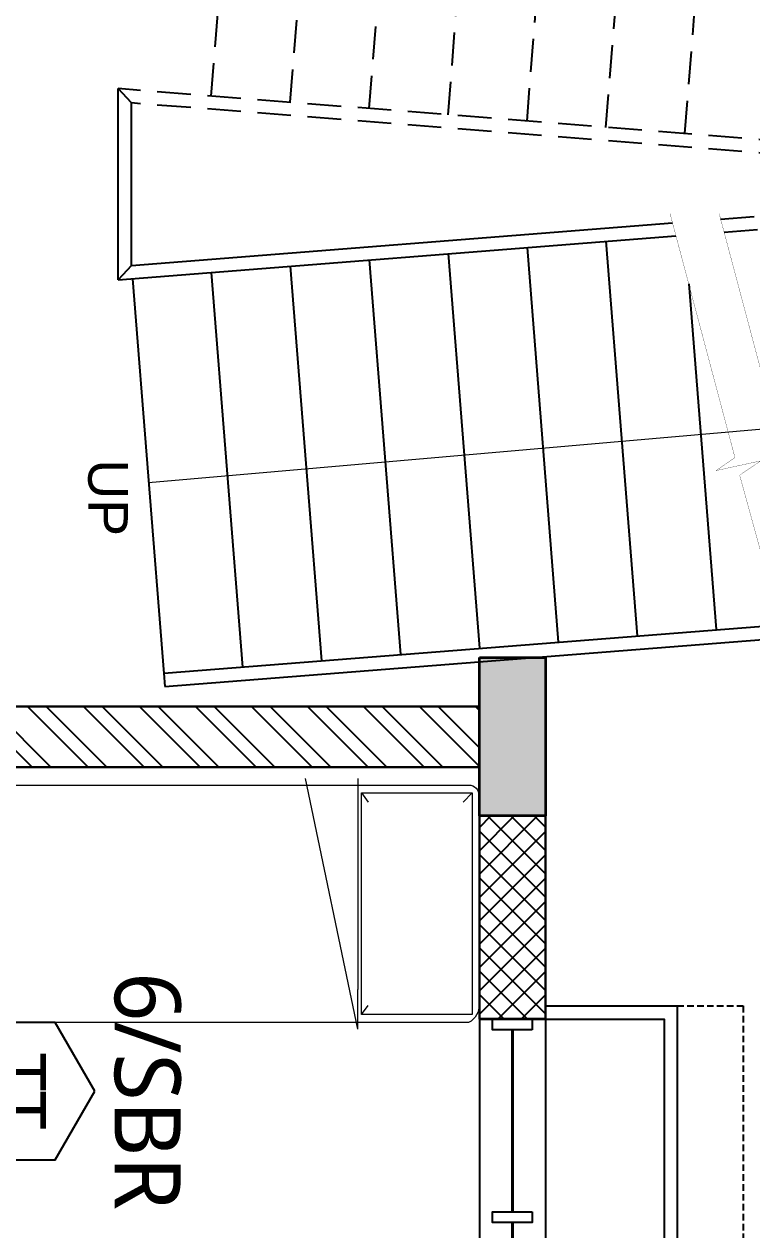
# Model space of a CAD drawing. Header units: millimetres. Extents: x -1127141 to 1597693, y -1835560 to -399335.
# Drawn here: x 1071240 to 1073998, y -520187 to -515619 of the extents above; entities that cross this region are included whole.
import ezdxf
from ezdxf.enums import TextEntityAlignment as Align

# ---------------------------------------------------------------- set-up
doc = ezdxf.new("R2010")
doc.units = ezdxf.units.MM
doc.header["$MEASUREMENT"] = 0
for name, pattern in [('DASHED2', [0.375, 0.25, -0.125]), ('HIDDEN', [0.375, 0.25, -0.125]), ('HIDDEN2', [4.7624999999999975, 3.174999999999999, -1.587499999999999])]:
    doc.linetypes.add(name, pattern=pattern)
for name, color, linetype in [('A-Anno Tags', 6, 'Continuous'), ('A-Elevation', 4, 'Continuous'), ('A-Steps', 3, 'Continuous'), ('A-Wall Patt', 8, 'Continuous'), ('A-Window', 4, 'Continuous'), ('Anno_Frames', 7, 'Continuous'), ('COLUMN', 5, 'Continuous'), ('S-Conc Patt', 9, 'Continuous')]:
    doc.layers.add(name, color=color, linetype=linetype)
for name, color, linetype, lineweight in [('A-Wall Sec', 1, 'Continuous', 30), ('column hatch', 12, 'Continuous', 5), ('E-CABLE TRAY', 32, 'Continuous', 18), ('frntr', 32, 'Continuous', 9), ('S-Concrete', 40, 'Continuous', 30), ('STAIR', 3, 'Continuous', 9), ('text', 7, 'Continuous', 9)]:
    doc.layers.add(name, color=color, linetype=linetype, lineweight=lineweight)
doc.styles.get("Standard").update_dxf_attribs({"font": 'trebuc.ttf'})

# ---------------------------------------------------------------- blocks, each defined once
blk = doc.blocks.new('Room Tag with Finish')
blk.add_lwpolyline([(0, 0), (-2.598076211353316, -1.5), (-2.598076211353316, -4.5), (0, -6), (2.598076211353316, -4.500000000000006), (2.598076211353316, -1.500000000000007)], close=True)
at = {"layer": 'Anno_Frames'}
blk.add_attdef('ROOM_NAME', text='', height=2.5, dxfattribs=at).set_placement((0, 0), align=Align.BOTTOM_CENTER)
blk.add_attdef('FF', text='', height=2, dxfattribs=at).set_placement((0, -1.848463782466296), align=Align.TOP_CENTER)
blk = doc.blocks.new('Starting Stair HOSTEL out')
at = {"layer": 'S-Conc Patt', "linetype": 'Continuous'}
blk.add_hatch(color=256, dxfattribs=at).paths.add_polyline_path([(926418.913222846, 139402.886228664), (926223.2859423923, 139402.886228664), (926175.7196373808, 138802.8862286642), (926466.1241164376, 138802.886228664)])
at = {"layer": 'A-Elevation', "linetype": 'HIDDEN2', "ltscale": 40}
for p, q in [((924800.3283052415, 141066.7385082908), (924433.1432960945, 136435.0773894856)), ((924800.3283052415, 141066.7385082908), (927842.7841558631, 141066.738508291)), ((924846.5213221529, 141016.7385082907), (924800.3283052415, 141066.7385082908)), ((927796.5638533008, 141016.738508291), (927841.5067490852, 141066.6379957652)), ((928023.8127562328, 138766.0584753378), (927842.7841558631, 141066.738508291)), ((924846.5213221523, 141016.7385082907), (924482.9869110923, 136431.1259284959)), ((924846.5213221523, 141016.7385082907), (927796.5638533008, 141016.738508291)), ((927974.7220675552, 138752.538015077), (927796.5638533008, 141016.738508291)), ((926175.7196373808, 138802.886228664), (925958.2105347806, 136059.2326796254)), ((926225.8765130428, 138802.886228664), (926012.3312691936, 136109.2326796256)), ((926452.2232247755, 138342.1410581042), (926415.9695727424, 138802.8862286647)), ((926501.3489717965, 138355.2159642867), (926466.1241164376, 138802.886228664)), ((924482.9869110923, 136431.1259284959), (924433.1432960945, 136435.0773894856))]:
    blk.add_line(p, q, dxfattribs=at)
at = {"layer": 'A-Elevation'}
for p, q in [((928173.0715571964, 136231.7279915341), (927989.0612661563, 138570.3021261519)), ((928222.9174897041, 136235.6501098938), (928038.1519548337, 138583.8225864129)), ((926627.9192245331, 136109.2326796254), (926466.5726637816, 138159.7750245713)), ((926682.0080093615, 136059.2326796254), (926515.6984108029, 138172.8499307536)), ((928173.0715571964, 136231.7279915341), (928222.9174897041, 136235.6501098936)), ((926012.3312691936, 136109.2326796256), (925958.2105347806, 136059.2326796254)), ((926627.9192245331, 136109.2326796254), (926012.3312691936, 136109.2326796256)), ((926627.9192245336, 136109.2326796254), (926682.0080093615, 136059.2326796254)), ((926682.0080093615, 136059.2326796254), (925958.2105347806, 136059.2326796254))]:
    blk.add_line(p, q, dxfattribs=at)
at = {"layer": 'A-Steps', "linetype": 'DASHED2', "ltscale": 500}
for p, q in [((926223.2859423923, 139402.886228664), (924727.9774924594, 139521.4300583574)), ((926199.5771764535, 139103.8245386774), (924704.2687265206, 139222.3683683711)), ((926440.9715857076, 139103.8245386774), (927936.2800356405, 139222.3683683711)), ((926175.8684105149, 138804.7628486908), (924680.5599605821, 138923.3066783845)), ((926464.6803516464, 138804.7628486908), (927959.9888015792, 138923.3066783845)), ((926152.1596445764, 138505.7011587044), (924656.8511946432, 138624.2449883978)), ((926488.389117585, 138505.7011587044), (927312.1204287802, 138571.0042500309)), ((926128.4508786374, 138206.6394687175), (924633.1424287045, 138325.183298411)), ((926104.7421126987, 137907.5777787309), (924609.4336627657, 138026.1216084246)), ((926081.03334676, 137608.5160887441), (924585.724896827, 137727.059918438)), ((926057.3245808212, 137309.4543987575), (924562.0161308885, 137427.9982284511)), ((926033.6158148823, 137010.3927087711), (924538.3073649495, 137128.9365384643)), ((926009.907048944, 136711.3310187844), (924514.5985990112, 136829.8748484779)), ((925986.1982830052, 136412.2693287978), (924490.8898330722, 136530.8131584913))]:
    blk.add_line(p, q, dxfattribs=at)
at = {"layer": 'A-Steps'}
for p, q in [((926698.0397902499, 138221.3804178006), (928007.4063334564, 138325.183298411)), ((926535.8066494623, 137907.5777787307), (928031.1150993952, 138026.1216084246)), ((926559.5154154012, 137608.5160887443), (928054.8238653338, 137727.0599184378)), ((926583.22418134, 137309.4543987577), (928078.5326312728, 137427.9982284511)), ((926606.9329472787, 137010.3927087708), (928102.2413972116, 137128.9365384645)), ((926630.6417132174, 136711.3310187842), (928125.9501631502, 136829.8748484779)), ((926654.3504791558, 136412.2693287978), (928149.6589290886, 136530.813158491)), ((926678.0592450949, 136113.207638811), (928173.3676950276, 136231.7514685047))]:
    blk.add_line(p, q, dxfattribs=at)
at = {"layer": 'S-Concrete', "linetype": 'Continuous'}
for p, q in [((926175.7196373808, 138802.886228664), (926223.2859423923, 139402.886228664)), ((926223.2859423923, 139402.886228664), (926418.913222846, 139402.886228664)), ((926466.1241164376, 138802.886228664), (926418.913222846, 139402.886228664)), ((926175.7196373804, 138802.8862286642), (926466.1241164376, 138802.886228664))]:
    blk.add_line(p, q, dxfattribs=at)
at = {"layer": 'STAIR', "color": 5, "const_width": 1}
for points in [[(926431.4049799892, 138336.6002447024), (927355.9051931845, 138582.6576440561), (927405.1555042552, 138511.1920931033), (927368.2557890415, 138680.7655268331), (927422.3988977816, 138600.4182614266), (928057.9085011709, 138775.4490578888)], [(926431.4049799887, 138150.4150820942), (927355.9051931845, 138396.4724814479), (927405.1555042552, 138325.0069304957), (927368.2557890415, 138494.5803642251), (927422.3988977816, 138414.2330988184), (928057.9085011714, 138589.2638952813)]]:
    blk.add_lwpolyline(points, dxfattribs=at)
at = {"layer": 'text'}
for p, q in [((925534.9036322728, 140209.8123684776), (925238.5440580386, 136471.5412436446)), ((927098.485642165, 140209.8123684778), (925534.9036322728, 140209.8123684776)), ((927449.7450572664, 136174.3847100028), (927098.485642165, 140209.8123684778)), ((925238.5440580386, 136471.5412436446), (925073.0457261972, 136665.5394450735)), ((925238.5440580386, 136471.5412436446), (925432.5422594672, 136637.0395754856))]:
    blk.add_line(p, q, dxfattribs=at)
at = {"layer": 'text', "linetype": 'Continuous', "insert": (927362.53080901, 136095.8708439259), "char_height": 150, "width": 495.1509212283418, "attachment_point": 1}
blk.add_mtext('{\\fArial|b0|i0|c0|p34;UP}', dxfattribs=at)
blk = doc.blocks.new('W 1200')
at = {"layer": 'A-Window', "linetype": 'HIDDEN', "ltscale": 100}
for p, q in [((552587.833426063, 7900.317039156682), (552587.833426063, 9150.317032532299)), ((552837.8334260628, 7900.317039156682), (552587.833426063, 7900.317039156682))]:
    blk.add_line(p, q, dxfattribs=at)
at = {"layer": 'A-Window', "color": 2, "lineweight": 40}
for p, q in [((553462.833426063, 8720.317032492138), (553462.833426063, 9110.316661766728)), ((553462.833426063, 7990.317032492138), (553462.833426063, 8680.31703249214))]:
    blk.add_line(p, q, dxfattribs=at)
at = {"layer": 'A-Window', "color": 5}
for points in [[(553337.8334260628, 7900.317039156682), (552837.8334260628, 7900.317039156682), (552837.8334260628, 9150.317032532299)], [(553337.8334260628, 7950.317039156684), (552887.8334260628, 7950.317039156684), (552887.8334260781, 9150.317032492138)]]:
    blk.add_lwpolyline(points, dxfattribs=at)
at = {"layer": 'A-Window'}
for points in [[(553337.8334260628, 7950.317032492138), (553337.8334260628, 9150.317032492138)], [(553587.833426063, 7950.317032492138), (553587.833426063, 9150.317032492138)], [(553387.833426063, 8680.31703249214), (553387.833426063, 8720.317032492138), (553537.833426063, 8720.317032492138), (553537.833426063, 8680.31703249214), (553387.833426063, 8680.31703249214)]]:
    blk.add_lwpolyline(points, dxfattribs=at)
for points in [[(553387.833426063, 9150.317032492138), (553537.833426063, 9150.317032492138), (553537.833426063, 9110.317032492138), (553387.833426063, 9110.317032492138)], [(553387.833426063, 7990.317032492138), (553537.833426063, 7990.317032492138), (553537.833426063, 7950.317032492138), (553387.833426063, 7950.317032492138)]]:
    blk.add_lwpolyline(points, close=True, dxfattribs=at)
blk = doc.blocks.new('GFHRTRTWHT')
at = {"layer": 'S-Conc Patt'}
h = blk.add_hatch(color=256, dxfattribs=at)
h.paths.add_polyline_path([(165414.5367002381, -28821.11482759705), (166150.7609713994, -28678.02806177666), (166198.4529745857, -28923.41770410189), (165462.2287034245, -29066.50446992228)])
h.paths.add_polyline_path([(149746.8701072835, -32123.13075035718), (149699.1678584389, -31877.72395449551), (150720.0601292242, -31679.28259930387), (150767.7623780685, -31924.689395166)])
h.paths.add_polyline_path([(162409.8607558062, -29661.69471348822), (162362.1585069616, -29416.28791762656), (163383.0507777469, -29217.84656243492), (163430.7530265912, -29463.25335829705)])
h.paths.add_polyline_path([(159244.1130891853, -30277.053723566), (159196.4108403408, -30031.64692770434), (160217.303111126, -29833.2055725127), (160265.0053599704, -30078.61236837483)])
h.paths.add_polyline_path([(156078.3654405196, -30892.41273017228), (156030.6631916751, -30647.00593431061), (157051.5554624604, -30448.56457911897), (157099.2577113047, -30693.97137498111)])
h.paths.add_polyline_path([(152912.6177739013, -31507.77174026333), (152864.9155250568, -31262.36494440167), (153885.807795842, -31063.92358921003), (153933.5100446864, -31309.33038507216)])
h.paths.add_polyline_path([(160824.2811528815, -21504.59470381425), (160776.578904037, -21259.18790795258), (161797.4711748223, -21060.74655276095), (161845.1734236666, -21306.15334862308)])
h.paths.add_polyline_path([(157658.5334862618, -22119.9537139046), (157610.8312374173, -21874.54691804294), (158631.7235082023, -21676.1055628513), (158679.4257570466, -21921.51235871343)])
h.paths.add_polyline_path([(154492.390847707, -22733.28076953418), (154444.6885988625, -22487.87397367251), (155465.5808696478, -22289.43261848087), (155513.2831184921, -22534.839414343)])
h.paths.add_polyline_path([(144995.1478478491, -24579.3577997929), (144947.4455990045, -24333.95100393123), (145968.3378697898, -24135.50964873959), (146016.0401186341, -24380.91644460172)])
h.paths.add_polyline_path([(148160.8955144695, -23963.99878971092), (148113.1932656249, -23718.59199384926), (149134.0855364102, -23520.15063865762), (149181.7877852545, -23765.55743451975)])
h.paths.add_polyline_path([(151326.643181089, -23348.6397796215), (151278.9409322444, -23103.23298375984), (152299.8332030297, -22904.7916285682), (152347.535451874, -23150.19842443033)])
h.paths.add_polyline_path([(159449.0033108789, -26640.56799419597), (159492.8893798155, -26866.34224638925), (158756.6689922298, -27009.44899292174), (158712.7829232929, -26783.67474072799)])
h.paths.add_polyline_path([(159119.035668169, -24943.03163156402), (159162.9217371057, -25168.8058837573), (158426.70134952, -25311.91263028979), (158382.8152805831, -25086.13837809605)])
h.paths.add_polyline_path([(153117.498129025, -27871.28792875307), (153161.3841979616, -28097.06218094635), (152425.1638103757, -28240.16892747884), (152381.2777414391, -28014.39467528509)])
h.paths.add_polyline_path([(152787.5304863151, -26173.75156612112), (152831.4165552518, -26399.5258183144), (152095.1961676659, -26542.63256484689), (152051.3100987292, -26316.85831265314)])
h.paths.add_polyline_path([(146764.9643888067, -29106.09540098487), (146808.8504577434, -29331.86965317815), (146072.6300701577, -29474.97639971063), (146028.7440012208, -29249.20214751689)])
h.paths.add_polyline_path([(146434.9967460969, -27408.55903835292), (146478.8828150335, -27634.3332905462), (145742.6624274478, -27777.44003707869), (145698.7763585109, -27551.66578488494)])
h.paths.add_polyline_path([(169725.1411502972, -26364.47679527709), (169582.0200855258, -25628.27266639005), (169827.424357846, -25580.55743688252), (169970.5454226177, -26316.76156576956)])
h.paths.add_polyline_path([(142807.715526519, -35843.07995238481), (142058.054328692, -35843.07995238481), (142058.054328692, -35593.07995238481), (142807.715526519, -35593.07995238481)])
h.paths.add_polyline_path([(139712.8780251526, -35843.07995238598), (138962.8780251531, -35843.07995238598), (138962.8780251531, -35593.07995238598), (139712.8780251526, -35593.07995238598)])
h.paths.add_polyline_path([(136677.8780283242, -35843.07995238598), (135927.8780283247, -35843.07995238598), (135927.8780283244, -35593.07995238598), (136677.8780283242, -35593.07995238598)])
h.paths.add_polyline_path([(165638.2802173385, -25438.19874367677), (165049.3039072702, -25552.68414090341), (165093.1899762069, -25778.45839309646), (165682.1662862754, -25663.97299587005)])
h.paths.add_polyline_path([(169130.8286272244, -23306.91399831045), (168987.7075622616, -22570.70986843994), (169233.1118345818, -22522.9946389324), (169376.2328995449, -23259.19876880292)])
h.paths.add_polyline_path([(168391.5680285777, -19503.81535468856), (168248.4402284497, -18767.59906404419), (168493.84450077, -18719.88383453665), (168636.9723008979, -19456.10012518102)])
h.paths.add_polyline_path([(164037.2638816476, -19586.17232549423), (164478.9876978454, -19500.28306733235), (164522.8870718948, -19726.05473286635), (164081.1632556972, -19811.94399102824)])
h.paths.add_polyline_path([(164627.7536466893, -22048.11048887298), (164541.8637298521, -21606.38328545005), (164767.6353953861, -21562.48391140043), (164853.5253122233, -22004.21111482335)])
h.paths.add_polyline_path([(166371.0908894626, -19590.94662236096), (166285.2027050982, -19149.213780744), (166510.9746356328, -19105.31576959719), (166596.8628199972, -19547.04861121415)])
h.paths.add_polyline_path([(167153.256922223, -23614.96558866091), (167067.3726209119, -23173.25271556992), (167293.1445514465, -23129.35470442311), (167379.0288527576, -23571.0675775141)])
h.paths.add_polyline_path([(166972.7118349814, -21480.0932564016), (166530.9790365292, -21565.98166274349), (166487.0810253824, -21340.20973220887), (166928.8138238346, -21254.32132586697)])
h.paths.add_polyline_path([(165153.8271380308, -23548.82437034813), (165239.7245447087, -23990.55011730711), (165013.9536080823, -24034.45323647908), (164928.0562007607, -23592.72748964583)])
h.paths.add_polyline_path([(140657.2160703382, -22683.97998373816), (139920.9939719661, -22827.07792903693), (139873.291723122, -22581.67113317503), (140609.5138214942, -22438.57318787649)])
h.paths.add_polyline_path([(142827.0977699986, -28344.16839476861), (142712.6123727852, -27755.192084766), (142938.3866249787, -27711.30601582886), (143052.8720221919, -28300.28232583218)])
h.paths.add_polyline_path([(142126.4887932258, -30242.73287083185), (141390.2684056397, -30385.83961736458), (141346.3823367028, -30160.06536517153), (142082.6027242889, -30016.9586186388)])
h.paths.add_polyline_path([(142706.7267041489, -23793.53499350394), (141970.5049487325, -23936.63469889481), (141922.802699888, -23691.22790303245), (142659.0244553046, -23548.12819764181)])
h.paths.add_polyline_path([(141796.398108347, -28544.51428847411), (141060.1654904926, -28687.6252392137), (141012.4603077013, -28442.21901367186), (141748.6929255557, -28299.10806293203)])
h.paths.add_polyline_path([(142804.8147712784, -33732.41750536277), (142068.594383692, -33875.52425189619), (142020.8921348477, -33630.11745603428), (142757.1125224338, -33487.01070950064)])
h.paths.add_polyline_path([(142424.1445554887, -22340.52152962354), (141687.9228000465, -22483.62123501883), (141640.2205512022, -22238.21443915693), (142376.4423066444, -22095.11473376164)])
h.paths.add_polyline_path([(137114.9227700535, -23372.53205024335), (136378.7006716813, -23515.62999554188), (136330.9984228372, -23270.22319967998), (137067.2205212096, -23127.12525438122)])
h.paths.add_polyline_path([(138257.635808372, -29232.3818248706), (137521.4154198206, -29375.48857159168), (137473.7005979823, -29130.08422000613), (138209.9209865342, -28986.97747328505)])
h.paths.add_polyline_path([(147487.3075035607, -32822.22857290413), (146677.4670959996, -32979.65637795348), (146629.7648608678, -32734.249652636), (147439.6052684289, -32576.82184758619)])
h.paths.add_polyline_path([(136177.8780283212, -29381.96661236859), (136177.8780283249, -30029.85738173733), (135927.8780283249, -30029.85738173733), (135927.8780283214, -29429.85738173616)])
h.paths.add_polyline_path([(157993.3929984388, -63033.78426030651), (157243.3929984388, -63033.78426030722), (157243.3929984388, -62783.7842603072), (157993.3929984388, -62783.78426030651)])
h.paths.add_polyline_path([(157993.3929984383, -57753.78425974911), (157243.3929984383, -57753.78425974911), (157243.3929984383, -57523.78425974911), (157993.3929984383, -57523.78425974911)])
h.paths.add_polyline_path([(157993.3929984383, -54223.78426055866), (157243.3929984383, -54223.78426055937), (157243.3929984383, -53973.78426055937), (157993.3929984383, -53973.78426055866)])
h.paths.add_polyline_path([(157993.3929984383, -59483.78426030418), (157243.3929984383, -59483.78426030418), (157243.3929984383, -59253.78426030418), (157993.3929984383, -59253.78426030418)])
h.paths.add_polyline_path([(152733.3929984388, -63033.78426030628), (151983.3929984388, -63033.78426030697), (151983.3929984388, -62783.78426030697), (152733.3929984388, -62783.78426030628)])
h.paths.add_polyline_path([(152733.3929984383, -57753.78425974888), (151983.3929984383, -57753.78425974888), (151983.3929984383, -57523.78425974888), (152733.3929984383, -57523.78425974888)])
h.paths.add_polyline_path([(152733.3929984383, -54223.78426055843), (151983.3929984383, -54223.78426055913), (151983.3929984383, -53973.78426055913), (152733.3929984383, -53973.78426055842)])
h.paths.add_polyline_path([(152733.3929984383, -59483.78426030394), (151983.3929984383, -59483.78426030394), (151983.3929984383, -59253.78426030395), (152733.3929984383, -59253.78426030395)])
h.paths.add_polyline_path([(147473.3929984374, -57753.78425974841), (146723.3929984374, -57753.78425974841), (146723.3929984374, -57523.78425974841), (147473.3929984374, -57523.78425974841)])
h.paths.add_polyline_path([(142628.3929987552, -51953.7842605561), (141878.3929987596, -51953.7842605561), (141878.3929987596, -52203.7842605561), (142628.3929987552, -52203.7842605561)])
h.paths.add_polyline_path([(138962.8780281651, -51953.7842605561), (139712.8780284871, -51953.7842605561), (139712.8780284871, -52203.7842605561), (138962.8780281651, -52203.7842605561)])
h.paths.add_polyline_path([(135927.8780283273, -51953.7842605561), (136677.8780283227, -51953.7842605561), (136677.8780283227, -52203.7842605561), (135927.8780283273, -52203.7842605561)])
h.paths.add_polyline_path([(167378.3929987598, -54223.78426055703), (166778.3929987594, -54223.78426055773), (166778.3929987594, -53973.78426055773), (167378.3929987598, -53973.78426055703)])
h.paths.add_polyline_path([(142703.3929987554, -53973.78426055866), (141953.3929987599, -53973.78426055866), (141953.3929987599, -54223.78426055866), (142703.3929987554, -54223.78426055866)])
h.paths.add_polyline_path([(147473.3929984374, -54223.78426055797), (146723.3929984374, -54223.78426055866), (146723.3929984374, -53973.78426055866), (147473.3929984374, -53973.78426055796)])
h.paths.add_polyline_path([(163178.3929987599, -54223.78426055773), (162578.3929987598, -54223.78426055703), (162578.3929987598, -53973.78426055703), (163178.3929987599, -53973.78426055773)])
h.paths.add_polyline_path([(166778.3929984376, -57523.78426055889), (167378.3929984376, -57523.78426055912), (167378.3929984374, -57753.78426055912), (166778.3929984376, -57753.7842605589)])
h.paths.add_polyline_path([(163178.3929984357, -57753.78426055912), (162578.3929984358, -57753.78426055912), (162578.3929984358, -57523.78426055912), (163178.3929984357, -57523.78426055912)])
h.paths.add_polyline_path([(144503.3929987601, -63993.78426045947), (143753.392998761, -63993.78426045947), (143753.392998761, -63743.78426045947), (144503.3929987601, -63743.78426045947)])
h.paths.add_polyline_path([(136177.8780283255, -59503.78426071606), (136177.878028329, -58753.78426071629), (135927.878028329, -58753.78426071652), (135927.8780283255, -59503.78426071629)])
h.paths.add_polyline_path([(139098.3269326873, -59503.78426071535), (138348.3269326882, -59503.78426071535), (138348.3269326882, -59253.78426071535), (139098.3269326873, -59253.78426071535)])
h.paths.add_polyline_path([(144503.3929987601, -65473.78426032932), (143753.3929987613, -65473.78426032932), (143753.3929987613, -65223.78426032932), (144503.3929987601, -65223.78426032932)])
h.paths.add_polyline_path([(142703.3929987605, -65473.78426021662), (141953.3929987605, -65473.78426021662), (141953.3929987605, -65223.78426021662), (142703.3929987605, -65223.78426021662)])
h.paths.add_polyline_path([(142703.3929987554, -59503.78426033375), (141953.3929987599, -59503.78426033375), (141953.3929987599, -59253.78426033375), (142703.3929987554, -59253.78426033375)])
h.paths.add_polyline_path([(142703.3929987559, -57753.78425974492), (141953.3929987599, -57753.78425974492), (141953.3929987599, -57523.78425974492), (142703.3929987559, -57523.78425974492)])
h.paths.add_polyline_path([(143753.3929988472, -59853.78426028392), (143753.3929988469, -59253.78426028485), (143983.3929988469, -59253.78426028485), (143983.3929988472, -59853.78426028392)])
h.paths.add_polyline_path([(164943.3929955158, -59703.78426022804), (164943.3929955149, -59253.78426030277), (165173.3929955149, -59253.78426030277), (165173.3929955158, -59703.78426022804)])
h.paths.add_polyline_path([(162658.3929987566, -59253.78426030277), (163108.3929987606, -59253.78426030277), (163108.3929987606, -59483.78426030277), (162658.3929987566, -59483.78426030277)])
h.paths.add_polyline_path([(164943.3929955149, -63743.78426030277), (164943.3929955158, -63293.78426032444), (165173.3929955158, -63293.78426032444), (165173.3929955149, -63743.78426030277)])
h.paths.add_polyline_path([(162763.3929987571, -63743.78426026553), (162763.392998758, -63293.78426030722), (162993.392998758, -63293.78426030722), (162993.392998757, -63743.78426026553)])
h.paths.add_polyline_path([(165173.3929955147, -61613.78426034003), (164723.3929955139, -61613.78426034003), (164723.3929955139, -61383.78426034003), (165173.3929955147, -61383.78426034003)])
h.paths.add_polyline_path([(162763.3929987594, -61723.78426030301), (162763.3929987594, -61273.78426030301), (162993.3929987594, -61273.78426030301), (162993.3929987594, -61723.78426030301)])
h.paths.add_polyline_path([(166963.3929984383, -59853.78426030394), (166963.3929955521, -59253.78426030441), (167193.3929955521, -59253.78426030441), (167193.3929984383, -59853.78426030394)])
h.paths.add_polyline_path([(147213.392995551, -63993.78426045901), (147213.3929995573, -63243.78426045901), (146963.3929995573, -63243.78426045925), (146963.392995551, -63993.78426045901)])
h.paths.add_polyline_path([(166943.3929987617, -63743.07995238528), (166943.3929987617, -63143.07995238481), (167193.3929987615, -63143.07995238481), (167193.3929987615, -63743.07995238528)])
h.paths.add_polyline_path([(139098.3269326882, -65473.78426032932), (138348.3269326882, -65473.78426032932), (138348.3269326882, -65223.78426032932), (139098.3269326882, -65223.78426032932)])
h.paths.add_polyline_path([(147193.3929987589, -59253.78426028881), (147193.3929987589, -60003.78426028881), (146963.3929987589, -60003.78426028881), (146963.3929987589, -59253.78426028881)])
edge = h.paths.add_edge_path()
edge.add_line((172713.3929987599, -63033.78426030722), (171963.3929987599, -63033.7842603079))
edge.add_line((171963.3929987599, -62783.78426030814), (172713.3929987599, -62783.78426030744))
edge.add_line((171963.3929987599, -63033.78426030812), (171963.3929987599, -62783.78426030814))
edge.add_line((172713.3929987594, -57753.78425974982), (171963.3929987594, -57753.78425974982))
edge.add_line((171963.3929987594, -57523.78425975004), (172713.3929987594, -57523.78425975004))
edge.add_line((171963.3929987594, -57753.78425975004), (171963.3929987594, -57523.78425975004))
edge.add_line((172713.3929987594, -54223.78426055937), (171963.3929987594, -54223.78426056006))
edge.add_line((171963.3929987594, -53973.78426056029), (172713.3929987594, -53973.7842605596))
edge.add_line((171963.3929987594, -54223.78426056029), (171963.3929987594, -53973.78426056029))
edge.add_line((172713.3929987594, -59483.78426030487), (171963.3929987594, -59483.78426030487))
edge.add_line((171963.3929987594, -59253.78426030512), (172713.3929987594, -59253.78426030512))
edge.add_line((171963.3929987594, -59483.78426030512), (171963.3929987594, -59253.78426030512))
h.paths.add_polyline_path([(183233.3929987594, -57753.78425975074), (182483.3929987594, -57753.78425975074), (182483.3929987594, -57523.78425975074), (183233.3929987594, -57523.78425975074)])
h.paths.add_polyline_path([(183233.3929987594, -54223.78426056029), (182483.3929987594, -54223.78426056098), (182483.3929987594, -53973.78426056098), (183233.3929987594, -53973.78426056029)])
h.paths.add_polyline_path([(182993.3929987813, -59253.78426030534), (182993.3929987813, -60003.78426030534), (182763.3929987813, -60003.78426030534), (182763.3929987813, -59253.78426030534)])
h.paths.add_polyline_path([(177973.3929987601, -63033.78426030768), (177223.3929987601, -63033.78426030838), (177223.3929987601, -62783.78426030838), (177973.3929987601, -62783.78426030768)])
h.paths.add_polyline_path([(177973.3929987596, -57753.78425975027), (177223.3929987596, -57753.78425975027), (177223.3929987596, -57523.78425975027), (177973.3929987596, -57523.78425975027)])
h.paths.add_polyline_path([(177973.3929987596, -54223.78426055981), (177223.3929987596, -54223.78426056052), (177223.3929987596, -53973.78426056052), (177973.3929987596, -53973.78426055983)])
h.paths.add_polyline_path([(177973.3929987596, -59483.78426030534), (177223.3929987596, -59483.78426030534), (177223.3929987596, -59253.78426030534), (177973.3929987596, -59253.78426030534)])
h.paths.add_polyline_path([(172713.3929987599, -63033.78426030722), (171963.3929987599, -63033.78426030812), (171963.3929987599, -62783.78426030814), (172713.3929987599, -62783.7842603072)], flags=17)
h.paths.add_polyline_path([(172713.3929987594, -57753.78425974982), (171963.3929987594, -57753.78425975004), (171963.3929987594, -57523.78425975004), (172713.3929987594, -57523.7842597498)], flags=17)
h.paths.add_polyline_path([(172713.3929987594, -54223.78426055937), (171963.3929987594, -54223.78426056029), (171963.3929987594, -53973.78426056029), (172713.3929987594, -53973.78426055937)], flags=17)
h.paths.add_polyline_path([(172713.3929987594, -59483.78426030487), (171963.3929987594, -59483.78426030512), (171963.3929987594, -59253.78426030512), (172713.3929987594, -59253.78426030487)], flags=17)
h.paths.add_polyline_path([(190398.3929987766, -64828.78426037867), (190398.3929987766, -64228.78426037986), (190148.3929987766, -64228.78426037986), (190148.3929987766, -64828.78426037867)])
h.paths.add_polyline_path([(190398.3929987601, -54223.78426082991), (189798.3929638041, -54223.78426082991), (189798.3929638041, -53973.7842608299), (190398.3929987601, -53973.7842608299)])
h.paths.add_polyline_path([(186198.3929988481, -54223.78426055843), (185598.3929988488, -54223.78426055843), (185598.3929988488, -53973.78426055842), (186198.3929988481, -53973.78426055842)])
h.paths.add_polyline_path([(190398.3929987587, -57753.78426057963), (189798.3929987587, -57753.78426057963), (189798.3929987582, -57523.78426058008), (190398.3929987585, -57523.78426058008)])
h.paths.add_polyline_path([(186198.3929988477, -57753.78426055912), (185598.3929988488, -57753.78426055843), (185598.3929988488, -57523.78426055843), (186198.3929988477, -57523.78426055912)])
h.paths.add_polyline_path([(190398.3929987601, -60003.78426028369), (190398.3929987601, -59253.78426028485), (190148.3929987601, -59253.78426028485), (190148.3929987601, -60003.78426028369)])
h.paths.add_polyline_path([(185448.3929988488, -64828.78426028277), (186198.3929988488, -64828.78426028369), (186198.3929988488, -64578.78426028369), (185448.3929988488, -64578.78426028275)])
h.paths.add_polyline_path([(186198.3929987594, -60003.78426028369), (186198.3929987601, -59253.78426028463), (185968.3929987601, -59253.78426028463), (185968.3929987594, -60003.78426028369)])
h.paths.add_polyline_path([(182743.3929987599, -64828.78426028369), (182743.3929987594, -64078.78426028275), (182993.3929987594, -64078.78426028275), (182993.3929987599, -64828.78426028369)])
at = {"layer": 'S-Concrete', "lineweight": 35}
for p, q in [((166778.3929987594, -54223.78426055773), (166778.3929987594, -53973.78426055773)), ((166778.3929987594, -53973.78426055773), (167378.3929987598, -53973.78426055703)), ((167378.3929987598, -53973.78426055703), (167378.3929987598, -54223.78426055703)), ((167378.3929987598, -54223.78426055703), (166778.3929987594, -54223.78426055773))]:
    blk.add_line(p, q, dxfattribs=at)
blk = doc.blocks.new('bed')
at = {"layer": 'frntr'}
for p, q in [((269532.9202336342, -306886.895079818), (268712.9202336342, -306886.895079818)), ((268672.9202336342, -306926.895079818), (268672.9202336342, -308179.217477465)), ((269572.9202336342, -308376.895079818), (269572.9202336342, -306926.895079818)), ((269597.9202336342, -308376.895079818), (268647.9202336342, -308179.217477465)), ((268672.9202336342, -308179.217477465), (268672.9202336342, -308376.895079818)), ((268647.9202336342, -308376.895079818), (269447.9202336342, -308376.895079818)), ((268672.9202336342, -308376.895079818), (268672.9202336342, -308796.895079818)), ((269542.7882729796, -308390.6832072236), (268702.7882729795, -308390.6832072236)), ((268702.7882729795, -308390.6832072236), (268702.7882729795, -308810.6832072236)), ((268702.7882729795, -308390.6832072236), (268737.9202336342, -308416.895079818)), ((269597.9202336342, -308376.895079818), (269447.9202336342, -308376.895079818)), ((269542.7882729796, -308390.6832072236), (269507.9202336342, -308416.895079818)), ((269542.7882729796, -308810.6832072236), (269542.7882729796, -308390.6832072236)), ((269572.9202336342, -308796.895079818), (269572.9202336342, -308376.895079818)), ((268702.7882729795, -308810.6832072236), (268737.9202336342, -308776.895079818)), ((268702.7882729795, -308810.6832072236), (269542.7882729796, -308810.6832072236)), ((268712.9202336342, -308836.895079818), (269509.917188491, -308836.895079818))]:
    blk.add_line(p, q, dxfattribs=at)
for centre, radius, start, end in [((268712.9202336342, -306926.895079818), 40.0000000000075, 90, 180), ((269532.9202336342, -306926.895079818), 39.9999999999924, 0, 90), ((268712.9202336342, -308796.895079818), 39.99999999999999, 180, 270), ((269506.4187110625, -308761.7674153174), 75.20907736198753, 267.3338278146232, 332.1559347792241)]:
    blk.add_arc(centre, radius, start, end, dxfattribs=at)
blk = doc.blocks.new('wardrobe')
at = {"layer": 'frntr'}
for p, q in [((266249.193293837, -309334.3589116438), (266799.193293837, -309334.3589116596)), ((266249.19329381, -310234.3589116438), (266249.1932938361, -309334.3589116438)), ((266799.19329381, -310234.3589116596), (266799.1932938362, -309334.3589116596)), ((266799.1932938361, -309334.3589116596), (266799.19329381, -310234.3589116596)), ((266799.19329381, -310234.3589116596), (266249.19329381, -310234.3589116438))]:
    blk.add_line(p, q, dxfattribs=at)
blk = doc.blocks.new('table')
at = {"layer": 'frntr'}
for p, q in [((268967.9202336328, -309086.5702093431), (269567.9202336329, -309086.5702093431)), ((268967.9202336328, -309086.5702093431), (268967.9202336328, -310253.4778614525)), ((269567.9202336329, -310254.8559897683), (269567.9202336329, -309086.5702093431)), ((268967.9202336328, -310253.4778614525), (269567.9202336329, -310253.4778614525))]:
    blk.add_line(p, q, dxfattribs=at)
blk = doc.blocks.new('aaa')
at = {"layer": 'frntr', "rotation": 90}
blk.add_blockref('wardrobe', (-40626.65064787142, -573636.0015633286), dxfattribs=at)
at = {"layer": 'frntr'}
for name, p in [('bed', (-1514.518149413343, -1414.257845593849)), ('table', (0, 0))]:
    blk.add_blockref(name, p, dxfattribs=at)
blk = doc.blocks.new('column 2.04')
at = {"layer": 'S-Conc Patt'}
h = blk.add_hatch(color=256, dxfattribs=at)
h.paths.add_polyline_path([(552592.0777695329, -205173.3616291923), (553328.3020406944, -205030.2748633719), (553375.9940438807, -205275.6645056971), (552639.7697727194, -205418.7512715175)])
h.paths.add_polyline_path([(536924.4111765783, -208475.3775519524), (536876.7089277337, -208229.9707560907), (537897.6011985191, -208031.5294008991), (537945.3034473634, -208276.9361967613)])
h.paths.add_polyline_path([(549587.4018251011, -206013.9415150835), (549539.6995762567, -205768.5347192218), (550560.5918470419, -205570.0933640302), (550608.2940958863, -205815.5001598923)])
h.paths.add_polyline_path([(546421.6541584803, -206629.3005251612), (546373.9519096358, -206383.8937292996), (547394.8441804211, -206185.4523741079), (547442.5464292654, -206430.8591699701)])
h.paths.add_polyline_path([(543255.9065098146, -207244.6595317675), (543208.20426097, -206999.2527359059), (544229.0965317553, -206800.8113807142), (544276.7987805996, -207046.2181765764)])
h.paths.add_polyline_path([(540090.1588431961, -207860.0185418586), (540042.4565943516, -207614.6117459969), (541063.3488651369, -207416.1703908053), (541111.0511139812, -207661.5771866674)])
h.paths.add_polyline_path([(548001.8222221766, -197856.8415054095), (547954.119973332, -197611.4347095478), (548975.0122441172, -197412.9933543562), (549022.7144929615, -197658.4001502183)])
h.paths.add_polyline_path([(544836.0745555565, -198472.2005154998), (544788.3723067121, -198226.7937196382), (545809.2645774974, -198028.3523644465), (545856.9668263417, -198273.7591603086)])
h.paths.add_polyline_path([(541669.9319170018, -199085.5275711294), (541622.2296681573, -198840.1207752677), (542643.1219389426, -198641.6794200761), (542690.8241877869, -198887.0862159382)])
h.paths.add_polyline_path([(532172.688917144, -200931.6046013882), (532124.9866682994, -200686.1978055265), (533145.8789390847, -200487.7564503348), (533193.581187929, -200733.163246197)])
h.paths.add_polyline_path([(535338.4365837644, -200316.2455913062), (535290.7343349197, -200070.8387954445), (536311.6266057051, -199872.3974402528), (536359.3288545493, -200117.804236115)])
h.paths.add_polyline_path([(538504.1842503839, -199700.8865812167), (538456.4820015392, -199455.4797853551), (539477.3742723245, -199257.0384301634), (539525.0765211688, -199502.4452260255)])
h.paths.add_polyline_path([(546626.5443801739, -202992.8147957912), (546670.4304491106, -203218.5890479845), (545934.2100615248, -203361.695794517), (545890.323992588, -203135.9215423233)])
h.paths.add_polyline_path([(546296.5767374639, -201295.2784331593), (546340.4628064007, -201521.0526853525), (545604.2424188149, -201664.159431885), (545560.3563498781, -201438.3851796913)])
h.paths.add_polyline_path([(540295.0391983198, -204223.5347303483), (540338.9252672564, -204449.3089825416), (539602.7048796708, -204592.4157290741), (539558.8188107339, -204366.6414768804)])
h.paths.add_polyline_path([(539965.0715556099, -202525.9983677164), (540008.9576245466, -202751.7726199096), (539272.7372369608, -202894.8793664421), (539228.851168024, -202669.1051142484)])
h.paths.add_polyline_path([(533942.5054581017, -205458.3422025801), (533986.3915270383, -205684.1164547734), (533250.1711394525, -205827.2232013059), (533206.2850705157, -205601.4489491122)])
h.paths.add_polyline_path([(533612.5378153918, -203760.8058399482), (533656.4238843285, -203986.5800921415), (532920.2034967425, -204129.6868386739), (532876.317427806, -203903.9125864802)])
h.paths.add_polyline_path([(556902.6822195922, -202716.7235968724), (556759.5611548207, -201980.5194679853), (557004.965427141, -201932.8042384778), (557148.0864919127, -202669.0083673648)])
h.paths.add_polyline_path([(529985.2565958139, -212195.3267539801), (529235.5953979868, -212195.3267539801), (529235.5953979868, -211945.3267539801), (529985.2565958139, -211945.3267539801)])
h.paths.add_polyline_path([(526890.4190944475, -212195.3267539812), (526140.419094448, -212195.3267539812), (526140.419094448, -211945.3267539812), (526890.4190944475, -211945.3267539812)])
h.paths.add_polyline_path([(523855.419097619, -212195.3267539812), (523105.4190976195, -212195.3267539812), (523105.4190976192, -211945.3267539812), (523855.419097619, -211945.3267539812)])
h.paths.add_polyline_path([(552815.8212866335, -201790.445545272), (552226.8449765652, -201904.9309424987), (552270.7310455019, -202130.7051946917), (552859.7073555705, -202016.2197974653)])
h.paths.add_polyline_path([(556308.3696965193, -199659.1607999057), (556165.2486315565, -198922.9566700352), (556410.6529038768, -198875.2414405276), (556553.7739688398, -199611.4455703981)])
h.paths.add_polyline_path([(555569.1090978729, -195856.0621562838), (555425.9812977448, -195119.8458656394), (555671.385570065, -195072.1306361319), (555814.513370193, -195808.3469267762)])
h.paths.add_polyline_path([(551214.8049509428, -195938.4191270894), (551656.5287671403, -195852.5298689276), (551700.42814119, -196078.3015344616), (551258.7043249921, -196164.1907926235)])
h.paths.add_polyline_path([(551805.2947159844, -198400.3572904682), (551719.4047991472, -197958.6300870453), (551945.1764646812, -197914.7307129957), (552031.0663815184, -198356.4579164186)])
h.paths.add_polyline_path([(553548.6319587575, -195943.1934239562), (553462.7437743932, -195501.4605823392), (553688.5157049278, -195457.5625711924), (553774.4038892923, -195899.2954128094)])
h.paths.add_polyline_path([(554330.7979915179, -199967.2123902561), (554244.9136902071, -199525.4995171652), (554470.6856207415, -199481.6015060184), (554556.5699220528, -199923.3143791093)])
h.paths.add_polyline_path([(554150.2529042765, -197832.3400579968), (553708.5201058243, -197918.2284643387), (553664.6220946774, -197692.4565338041), (554106.3548931297, -197606.5681274622)])
h.paths.add_polyline_path([(552331.3682073258, -199901.0711719433), (552417.2656140039, -200342.7969189023), (552191.4946773772, -200386.7000380743), (552105.5972700558, -199944.974291241)])
h.paths.add_polyline_path([(527834.7571396332, -199036.2267853334), (527098.535041261, -199179.3247306322), (527050.8327924169, -198933.9179347702), (527787.054890789, -198790.8199894717)])
h.paths.add_polyline_path([(530004.6388392935, -204696.4151963639), (529890.1534420801, -204107.4388863612), (530115.9276942736, -204063.5528174241), (530230.4130914868, -204652.5291274274)])
h.paths.add_polyline_path([(529304.0298625208, -206594.9796724271), (528567.8094749346, -206738.0864189598), (528523.9234059977, -206512.3121667668), (529260.1437935838, -206369.205420234)])
h.paths.add_polyline_path([(529884.2677734437, -200145.7817950992), (529148.0460180275, -200288.8815004901), (529100.3437691829, -200043.4747046277), (529836.5655245994, -199900.374999237)])
h.paths.add_polyline_path([(528920.4190972971, -212495.3267542052), (528320.4190972965, -212495.3267542052), (528320.4190972965, -212245.3267542052), (528920.4190972971, -212245.3267542052)])
h.paths.add_polyline_path([(523855.419097619, -212495.3267539812), (523105.4190976195, -212495.3267539812), (523105.4190976192, -212245.3267539812), (523855.419097619, -212245.3267539812)])
h.paths.add_polyline_path([(531575.4023889373, -212245.3267544157), (532175.419097618, -212245.3267541985), (532175.419097618, -212495.3267541985), (531575.4023889373, -212495.3267544157)])
h.paths.add_polyline_path([(526890.4190944475, -212495.3267542052), (526140.419094448, -212495.3267542052), (526140.419094448, -212245.3267542052), (526890.4190944475, -212245.3267542052)])
h.paths.add_polyline_path([(528973.9391776419, -204896.7610900694), (528237.7065597875, -205039.872040809), (528190.0013769963, -204794.4658152671), (528926.2339948507, -204651.3548645273)])
h.paths.add_polyline_path([(529982.3558405733, -210084.664306958), (529246.1354529869, -210227.7710534914), (529198.4332041426, -209982.3642576295), (529934.6535917287, -209839.2575110959)])
h.paths.add_polyline_path([(529601.6856247835, -198692.7683312188), (528865.4638693414, -198835.8680366141), (528817.7616204971, -198590.4612407521), (529553.9833759391, -198447.3615353569)])
h.paths.add_polyline_path([(524292.4638393483, -199724.7788518386), (523556.241740976, -199867.8767971371), (523508.539492132, -199622.4700012752), (524244.7615905044, -199479.3720559765)])
h.paths.add_polyline_path([(525435.1768776671, -205584.6286264658), (524698.9564891154, -205727.7353731869), (524651.2416672771, -205482.3310216014), (525387.462055829, -205339.2242748803)])
h.paths.add_polyline_path([(534664.8485728556, -209174.4753744994), (533855.0081652944, -209331.9031795487), (533807.3059301628, -209086.4964542312), (534617.1463377238, -208929.0686491814)])
h.paths.add_polyline_path([(523355.419097616, -205734.2134139638), (523355.4190976198, -206382.1041833326), (523105.4190976198, -206382.1041833326), (523105.4190976163, -205782.1041833314)])
h.paths.add_polyline_path([(545170.9340677336, -239386.0310619018), (544420.9340677335, -239386.0310619025), (544420.9340677335, -239136.0310619024), (545170.9340677336, -239136.0310619018)])
h.paths.add_polyline_path([(545170.9340677331, -234106.0310613443), (544420.9340677332, -234106.0310613443), (544420.9340677332, -233876.0310613444), (545170.9340677331, -233876.0310613444)])
h.paths.add_polyline_path([(545170.9340677331, -230576.0310621539), (544420.9340677332, -230576.0310621546), (544420.9340677332, -230326.0310621546), (545170.9340677331, -230326.0310621539)])
h.paths.add_polyline_path([(545170.9340677331, -235836.0310618994), (544420.9340677332, -235836.0310618994), (544420.9340677332, -235606.0310618994), (545170.9340677331, -235606.0310618994)])
h.paths.add_polyline_path([(539910.9340677336, -239386.0310619015), (539160.9340677336, -239386.0310619022), (539160.9340677336, -239136.0310619022), (539910.9340677336, -239136.0310619015)])
h.paths.add_polyline_path([(539910.9340677331, -234106.0310613441), (539160.9340677331, -234106.0310613441), (539160.9340677331, -233876.0310613441), (539910.9340677331, -233876.0310613441)])
h.paths.add_polyline_path([(539910.9340677331, -230576.0310621537), (539160.9340677331, -230576.0310621544), (539160.9340677331, -230326.0310621544), (539910.9340677331, -230326.0310621537)])
h.paths.add_polyline_path([(539910.9340677331, -235836.0310618992), (539160.9340677331, -235836.0310618992), (539160.9340677331, -235606.0310618992), (539910.9340677331, -235606.0310618992)])
h.paths.add_polyline_path([(534650.9340677321, -234106.0310613437), (533900.9340677321, -234106.0310613437), (533900.9340677321, -233876.0310613436), (534650.9340677321, -233876.0310613436)])
h.paths.add_polyline_path([(529805.9340680499, -228306.0310621514), (529055.9340680545, -228306.0310621514), (529055.9340680545, -228556.0310621514), (529805.9340680499, -228556.0310621514)])
h.paths.add_polyline_path([(526140.4190974599, -228306.0310621514), (526890.4190977818, -228306.0310621514), (526890.4190977818, -228556.0310621514), (526140.4190974599, -228556.0310621514)])
h.paths.add_polyline_path([(523105.4190976221, -228306.0310621514), (523855.4190976175, -228306.0310621514), (523855.4190976175, -228556.0310621514), (523105.4190976221, -228556.0310621514)])
h.paths.add_polyline_path([(554555.9340680547, -230576.0310621523), (553955.9340680543, -230576.031062153), (553955.9340680543, -230326.031062153), (554555.9340680547, -230326.0310621523)])
h.paths.add_polyline_path([(529880.9340680501, -230326.0310621539), (529130.9340680547, -230326.0310621539), (529130.9340680547, -230576.0310621539), (529880.9340680501, -230576.0310621539)])
h.paths.add_polyline_path([(534650.9340677321, -230576.0310621532), (533900.9340677321, -230576.0310621539), (533900.9340677321, -230326.0310621539), (534650.9340677321, -230326.0310621532)])
h.paths.add_polyline_path([(550355.9340680547, -230576.031062153), (549755.9340680547, -230576.0310621523), (549755.9340680547, -230326.0310621523), (550355.9340680547, -230326.031062153)])
h.paths.add_polyline_path([(553955.9340677325, -233876.0310621541), (554555.9340677325, -233876.0310621544), (554555.9340677321, -234106.0310621544), (553955.9340677325, -234106.0310621541)])
h.paths.add_polyline_path([(550355.9340677307, -234106.0310621544), (549755.9340677304, -234106.0310621544), (549755.9340677304, -233876.0310621544), (550355.9340677307, -233876.0310621544)])
h.paths.add_polyline_path([(531680.9340680548, -240346.0310620547), (530930.9340680557, -240346.0310620547), (530930.9340680557, -240096.0310620547), (531680.9340680548, -240096.0310620547)])
h.paths.add_polyline_path([(523355.4190976203, -235856.0310623113), (523355.4190976238, -235106.0310623115), (523105.4190976237, -235106.0310623118), (523105.4190976202, -235856.0310623115)])
h.paths.add_polyline_path([(526275.868001982, -235856.0310623106), (525525.8680019829, -235856.0310623106), (525525.8680019829, -235606.0310623106), (526275.868001982, -235606.0310623106)])
h.paths.add_polyline_path([(531680.9340680548, -241826.0310619246), (530930.934068056, -241826.0310619246), (530930.934068056, -241576.0310619246), (531680.9340680548, -241576.0310619246)])
h.paths.add_polyline_path([(529880.9340680552, -241826.0310618119), (529130.9340680554, -241826.0310618119), (529130.9340680554, -241576.0310618119), (529880.9340680552, -241576.0310618119)])
h.paths.add_polyline_path([(529880.9340680501, -235856.031061929), (529130.9340680547, -235856.031061929), (529130.9340680547, -235606.031061929), (529880.9340680501, -235606.031061929)])
h.paths.add_polyline_path([(529880.9340680506, -234106.0310613402), (529130.9340680547, -234106.0310613402), (529130.9340680547, -233876.0310613402), (529880.9340680506, -233876.0310613402)])
h.paths.add_polyline_path([(530930.9340681419, -236206.0310618792), (530930.9340681415, -235606.0310618801), (531160.9340681417, -235606.0310618801), (531160.9340681419, -236206.0310618792)])
h.paths.add_polyline_path([(552120.9340648106, -236056.0310618233), (552120.9340648097, -235606.031061898), (552350.9340648097, -235606.031061898), (552350.9340648106, -236056.0310618233)])
h.paths.add_polyline_path([(549835.9340680514, -235606.031061898), (550285.9340680554, -235606.031061898), (550285.9340680554, -235836.031061898), (549835.9340680514, -235836.031061898)])
h.paths.add_polyline_path([(552120.9340648097, -240096.0310618981), (552120.9340648106, -239646.0310619197), (552350.9340648106, -239646.0310619197), (552350.9340648097, -240096.0310618981)])
h.paths.add_polyline_path([(549940.9340680519, -240096.0310618608), (549940.9340680529, -239646.0310619024), (550170.9340680528, -239646.0310619024), (550170.9340680519, -240096.0310618608)])
h.paths.add_polyline_path([(552350.9340648096, -237966.0310619353), (551900.9340648089, -237966.0310619353), (551900.9340648089, -237736.0310619353), (552350.9340648096, -237736.0310619353)])
h.paths.add_polyline_path([(549940.9340680542, -238076.0310618983), (549940.9340680542, -237626.0310618983), (550170.9340680542, -237626.0310618983), (550170.9340680542, -238076.0310618983)])
h.paths.add_polyline_path([(554140.9340677331, -236206.0310618992), (554140.9340648471, -235606.0310618997), (554370.9340648471, -235606.0310618997), (554370.9340677331, -236206.0310618992)])
h.paths.add_polyline_path([(534390.9340648457, -240346.0310620543), (534390.9340688521, -239596.0310620543), (534140.9340688521, -239596.0310620545), (534140.9340648457, -240346.0310620543)])
h.paths.add_polyline_path([(554120.9340680565, -240095.3267539805), (554120.9340680565, -239495.3267539801), (554370.9340680563, -239495.3267539801), (554370.9340680563, -240095.3267539805)])
h.paths.add_polyline_path([(523105.4190976221, -228006.0310621516), (523855.4190976175, -228006.0310621516), (523855.4190976175, -228256.0310621516), (523105.4190976221, -228256.0310621516)])
h.paths.add_polyline_path([(532175.4190976215, -228256.0310621516), (531575.4190976215, -228256.0310621516), (531575.4190976215, -228006.0310621516), (532175.4190976215, -228006.0310621516)])
h.paths.add_polyline_path([(528320.4190972976, -217506.0310618992), (528920.4190972976, -217506.0310618992), (528920.4190972976, -217736.0310618992), (528320.4190972976, -217736.0310618992)])
h.paths.add_polyline_path([(528920.4190972991, -228256.0310621511), (528320.4190972991, -228256.0310621511), (528320.4190972991, -228006.0310621511), (528920.4190972991, -228006.0310621511)])
h.paths.add_polyline_path([(528320.4190972982, -222766.0310621495), (528920.4190972982, -222766.0310621495), (528920.4190972982, -222996.0310621495), (528320.4190972982, -222996.0310621495)])
h.paths.add_polyline_path([(526890.4190976208, -217736.0310618999), (526290.4190976203, -217736.0310621232), (526290.4190976203, -217506.0310621232), (526890.4190976208, -217506.0310618999)])
h.paths.add_polyline_path([(526890.419097621, -222996.0310621493), (526290.4190976208, -222996.0310621493), (526290.4190976208, -222766.0310621493), (526890.419097621, -222766.0310621493)])
h.paths.add_polyline_path([(526140.4190974599, -228006.0310621516), (526890.4190977818, -228006.0310621516), (526890.4190977818, -228256.0310621516), (526140.4190974599, -228256.0310621516)])
h.paths.add_polyline_path([(526275.8680019829, -241826.0310619246), (525525.8680019829, -241826.0310619246), (525525.8680019829, -241576.0310619246), (526275.8680019829, -241576.0310619246)])
h.paths.add_polyline_path([(523355.4190976178, -217321.0310619118), (523355.4190976185, -217921.0310619118), (523105.4190976185, -217921.0310619118), (523105.4190976178, -217321.0310619118)])
h.paths.add_polyline_path([(523355.419097621, -222580.6789082026), (523355.419097621, -223181.3832161197), (523105.4190976209, -223181.3832161197), (523105.4190976209, -222580.6789082026)])
h.paths.add_polyline_path([(532175.41909734, -217320.326753981), (532175.4190976197, -217920.326753981), (531925.41909762, -217920.326753981), (531925.41909734, -217320.326753981)])
h.paths.add_polyline_path([(532175.419097621, -222581.0310621593), (532175.419097621, -223181.0310621593), (531925.419097621, -223181.0310621593), (531925.419097621, -222581.0310621593)])
h.paths.add_polyline_path([(534370.9340680536, -235606.0310618841), (534370.9340680536, -236356.031061884), (534140.9340680536, -236356.031061884), (534140.9340680536, -235606.0310618841)])
edge = h.paths.add_edge_path()
edge.add_line((559890.9340680547, -239386.0310619027), (559140.9340680547, -239386.0310619034))
edge.add_line((559140.9340680547, -239136.0310619034), (559890.9340680547, -239136.0310619027))
edge.add_line((559140.9340680547, -239386.0310619034), (559140.9340680547, -239136.0310619034))
edge.add_line((559890.9340680542, -234106.0310613453), (559140.9340680542, -234106.0310613453))
edge.add_line((559140.9340680542, -233876.0310613453), (559890.9340680542, -233876.0310613453))
edge.add_line((559140.9340680542, -234106.0310613453), (559140.9340680542, -233876.0310613453))
edge.add_line((559890.9340680542, -230576.0310621549), (559140.9340680542, -230576.0310621555))
edge.add_line((559140.9340680542, -230326.0310621555), (559890.9340680542, -230326.0310621548))
edge.add_line((559140.9340680542, -230576.0310621555), (559140.9340680542, -230326.0310621555))
edge.add_line((559890.9340680542, -235836.0310619004), (559140.9340680542, -235836.0310619004))
edge.add_line((559140.9340680542, -235606.0310619004), (559890.9340680542, -235606.0310619004))
edge.add_line((559140.9340680542, -235836.0310619004), (559140.9340680542, -235606.0310619004))
h.paths.add_polyline_path([(570410.9340680542, -234106.0310613462), (569660.9340680542, -234106.0310613462), (569660.9340680542, -233876.0310613462), (570410.9340680542, -233876.0310613462)])
h.paths.add_polyline_path([(570410.9340680542, -230576.0310621558), (569660.9340680542, -230576.0310621565), (569660.9340680542, -230326.0310621565), (570410.9340680542, -230326.0310621558)])
h.paths.add_polyline_path([(570170.9340680761, -235606.0310619009), (570170.9340680761, -236356.0310619008), (569940.9340680761, -236356.0310619008), (569940.9340680761, -235606.0310619009)])
h.paths.add_polyline_path([(565150.9340680549, -239386.0310619031), (564400.934068055, -239386.0310619039), (564400.934068055, -239136.0310619039), (565150.9340680549, -239136.0310619031)])
h.paths.add_polyline_path([(565150.9340680545, -234106.0310613458), (564400.9340680544, -234106.0310613458), (564400.9340680544, -233876.0310613457), (565150.9340680545, -233876.0310613457)])
h.paths.add_polyline_path([(565150.9340680545, -230576.0310621553), (564400.9340680544, -230576.031062156), (564400.9340680544, -230326.031062156), (565150.9340680545, -230326.0310621553)])
h.paths.add_polyline_path([(565150.9340680545, -235836.0310619008), (564400.9340680544, -235836.0310619008), (564400.9340680544, -235606.0310619009), (565150.9340680545, -235606.0310619009)])
h.paths.add_polyline_path([(559890.9340680547, -239386.0310619027), (559140.9340680547, -239386.0310619034), (559140.9340680547, -239136.0310619034), (559890.9340680547, -239136.0310619027)], flags=17)
h.paths.add_polyline_path([(559890.9340680542, -234106.0310613453), (559140.9340680542, -234106.0310613453), (559140.9340680542, -233876.0310613453), (559890.9340680542, -233876.0310613453)], flags=17)
h.paths.add_polyline_path([(559890.9340680542, -230576.0310621549), (559140.9340680542, -230576.0310621555), (559140.9340680542, -230326.0310621555), (559890.9340680542, -230326.0310621548)], flags=17)
h.paths.add_polyline_path([(559890.9340680542, -235836.0310619004), (559140.9340680542, -235836.0310619004), (559140.9340680542, -235606.0310619004), (559890.9340680542, -235606.0310619004)], flags=17)
h.paths.add_polyline_path([(577575.9340680714, -241181.0310619742), (577575.9340680714, -240581.0310619753), (577325.9340680715, -240581.0310619753), (577325.9340680715, -241181.0310619742)])
h.paths.add_polyline_path([(577575.9340680549, -230576.0310624254), (576975.9340330989, -230576.0310624254), (576975.9340330989, -230326.0310624254), (577575.9340680549, -230326.0310624254)])
h.paths.add_polyline_path([(573375.9340681429, -230576.0310621539), (572775.9340681436, -230576.0310621539), (572775.9340681436, -230326.0310621539), (573375.9340681429, -230326.0310621539)])
h.paths.add_polyline_path([(577575.9340680536, -234106.0310621751), (576975.9340680535, -234106.0310621751), (576975.9340680529, -233876.0310621756), (577575.9340680533, -233876.0310621756)])
h.paths.add_polyline_path([(573375.9340681426, -234106.0310621546), (572775.9340681436, -234106.0310621539), (572775.9340681436, -233876.0310621539), (573375.9340681426, -233876.0310621546)])
h.paths.add_polyline_path([(577575.9340680549, -236356.0310618792), (577575.9340680549, -235606.0310618803), (577325.9340680549, -235606.0310618803), (577325.9340680549, -236356.0310618792)])
h.paths.add_polyline_path([(572625.9340681436, -241181.0310618783), (573375.9340681436, -241181.0310618792), (573375.9340681436, -240931.0310618792), (572625.9340681436, -240931.0310618782)])
h.paths.add_polyline_path([(573375.9340680542, -236356.0310618792), (573375.9340680549, -235606.0310618801), (573145.9340680549, -235606.0310618801), (573145.9340680542, -236356.0310618792)])
h.paths.add_polyline_path([(569920.9340680547, -241181.0310618792), (569920.9340680543, -240431.0310618783), (570170.9340680542, -240431.0310618783), (570170.9340680547, -241181.0310618792)])
at = {"layer": 'S-Concrete', "lineweight": 35}
for p, q in [((553955.9340680543, -230576.031062153), (553955.9340680543, -230326.031062153)), ((553955.9340680543, -230326.031062153), (554555.9340680547, -230326.0310621523)), ((554555.9340680547, -230326.0310621523), (554555.9340680547, -230576.0310621523)), ((554555.9340680547, -230576.0310621523), (553955.9340680543, -230576.031062153))]:
    blk.add_line(p, q, dxfattribs=at)

msp = doc.modelspace()

# ---------------------------------------------------------------- hatches: boundary and pattern name
at = {"layer": 'A-Wall Patt'}
h = msp.add_hatch(dxfattribs=at)
h.set_pattern_fill('ANSI32', color=256, scale=400, angle=3.81666561775622e-14, style=0)
h.set_pattern_definition([(315, (1237323.415275436, 119140.8086283281), (106.066017177982, 106.0660171779822), []), (315, (1237323.415275436, 119070.0979503281), (106.066017177982, 106.0660171779822), [])])
h.paths.add_polyline_path([(1070150.843872013, -518203.8279058218), (1070150.843872014, -515618.8279087069), (1070035.843872014, -515618.8279087069), (1069435.843872019, -515618.8279087075), (1069435.843872019, -515733.8279087075), (1070035.843872014, -515733.8279087075), (1070035.843872013, -516933.8279087073), (1069435.843872019, -516933.8279087073), (1069435.843872019, -517048.8279087078), (1070035.843872014, -517048.8279087075), (1070035.843872014, -518203.8279058218)])
h.paths.add_polyline_path([(1072965.843872018, -518433.8279058216), (1072965.843872018, -518203.8279058214), (1069665.843872017, -518203.8279058218), (1069665.843872017, -518433.8279058218)])
h.paths.add_polyline_path([(1072965.843872018, -519388.8279090305), (1072965.843872019, -518548.8279090319), (1072965.725194375, -518548.8279090319), (1072965.725194375, -519388.8279090305)])
h = msp.add_hatch(dxfattribs=at)
h.set_pattern_fill('ANSI32', color=256, scale=400, angle=3.81666561775622e-14, style=0)
h.set_pattern_definition([(315, (1167263.161179968, -290140.4654094067), (106.066017177982, 106.0660171779822), []), (315, (1167263.161179968, -290211.1760874067), (106.066017177982, 106.0660171779822), [])])
h.paths.add_polyline_path([(1072965.725194375, -518433.8279058216), (1072965.725194375, -518548.8279090305), (1072965.843871996, -518548.8279090323), (1072965.843871996, -518433.8279058216)])
h.paths.add_polyline_path([(1072965.725194395, -523348.82790903), (1072965.725194401, -523521.32790903), (1072965.843871996, -523521.32790903), (1072965.843871996, -523348.8279090323)])
h.paths.add_polyline_path([(1073785.725194399, -520703.8279090305), (1073785.725194399, -521203.8279090305), (1073215.725194399, -521203.8279090305), (1073215.725194399, -520703.8279090305)], flags=16)
h.paths.add_polyline_path([(1069435.843872017, -522203.8279090305), (1069550.84387202, -522203.827909031), (1069550.843872058, -519618.8279087078), (1069435.843872017, -519618.8279087082)])
h.paths.add_polyline_path([(1072965.843872018, -520588.8279090603), (1073015.725194375, -520588.827921649), (1073015.725194375, -520588.8279090305)])
h.paths.add_polyline_path([(1072965.843872018, -521318.8279090305), (1072965.843872018, -520588.8279090603), (1072965.725194375, -520588.8279090305), (1072965.725194375, -520891.32790903), (1069550.843872819, -520891.3279090305), (1069550.843872819, -521006.3279090305), (1072965.725194375, -521006.32790903), (1072965.725194375, -521318.8279090305)])
h.paths.add_polyline_path([(1073215.843872018, -520588.8279216089), (1073215.843872018, -521318.8279090305), (1073965.725194401, -521318.8279090305), (1073965.725194401, -521203.8279090305), (1073900.7251944, -521203.8279090305), (1073900.7251944, -520703.8279090305), (1073965.7251944, -520703.8279090305), (1073965.725194401, -520588.8279216089)])
h.paths.add_polyline_path([(1073165.725194375, -520588.8279090305), (1073215.725194375, -520588.8279216089), (1073215.725194375, -520588.8279090305)])
h = msp.add_hatch(dxfattribs=at)
h.set_pattern_fill('ANSI37', color=256, scale=500, angle=3.81666561775622e-14, style=0)
h.set_pattern_definition([(315, (1306569.188931903, 119140.8086283281), (44.1941738241592, 44.19417382415924), []), (45.00000000000003, (1306569.188931903, 119140.8086283281), (-44.19417382415924, 44.1941738241592), [])])
h.paths.add_polyline_path([(1073215.725194399, -519388.8279090305), (1073215.843872019, -518618.8279090694), (1072965.843871994, -518618.8279090694), (1072965.725194375, -519388.8279090305)])
h.paths.add_polyline_path([(1073215.843872016, -521318.8279090305), (1073215.843872016, -521203.8279090305), (1073215.725194399, -521203.8279090305), (1073215.843872016, -521203.7238058583), (1073215.843872016, -520957.2708206968, -0.0344700322252611), (1073215.843872016, -520950.3849958726), (1073215.843872016, -520703.9320122031), (1073215.725194399, -520703.8279090305), (1073215.843872016, -520703.8279090305), (1073215.843872016, -520588.8279090305), (1072965.725194374, -520588.8279090305), (1072965.725194375, -521318.8279090305)])
h.paths.add_polyline_path([(1073215.725194416, -523203.8279090689), (1073215.725194399, -522518.8279090305), (1072965.725194375, -522518.8279090305), (1072965.832160408, -523203.8279090689)])
h.paths.add_polyline_path([(1073215.7251944, -524648.8279090305), (1073215.725194421, -523953.8279090687), (1072965.725194375, -523953.8279090687), (1072965.725194375, -524648.8279090305)])
h.paths.add_polyline_path([(1073215.7251944, -526578.8279090305), (1073215.743890189, -526463.8279090305), (1073215.7251944, -526463.8279090305), (1073215.743892855, -526463.8115068767), (1073215.784138626, -526216.2550293612, -0.0243668597425977), (1073215.78493043, -526211.3845492944), (1073215.82516197, -525963.9155998817), (1073215.7251944, -525963.8279090305), (1073215.825176227, -525963.8279090305), (1073215.843872015, -525848.8279090305), (1072965.725194375, -525848.8279090305), (1072965.725194375, -526578.8279090305)])

# ---------------------------------------------------------------- linework, layer by layer
at = {"layer": 'A-Wall Sec'}
for p, q in [((1070150.843872013, -518203.8279058218), (1072965.843871996, -518203.8279058214)), ((1069665.843872017, -518433.8279058221), (1072965.725194375, -518433.8279058216)), ((1072965.725194375, -519388.8279090305), (1072965.843871994, -518618.8279090305)), ((1073215.725194399, -519388.8279090305), (1073215.843872019, -518618.8279090305))]:
    msp.add_line(p, q, dxfattribs=at)
at = {"layer": 'A-Wall Sec', "lineweight": 35}
msp.add_line((1073215.725194399, -519388.8279090305), (1072965.725194375, -519388.8279090305), dxfattribs=at)

# ---------------------------------------------------------------- block references
at = {"layer": 'A-Anno Tags', "xscale": 100, "yscale": 100, "zscale": 100, "rotation": 270.0000000000001}
msp.add_blockref('Room Tag with Finish', (1071508.656041745, -519661.3944333722), dxfattribs=at).add_auto_attribs({'ROOM_NAME': '6/SBR', 'FF': 'TT'})
at = {"layer": 'COLUMN', "rotation": 270.0000000000001}
msp.add_blockref('column 2.04', (1303541.874933423, 35937.10615887796), dxfattribs=at)
at = {"layer": 'column hatch', "rotation": 180}
msp.add_blockref('W 1200', (1626553.558620437, -511438.5108765378), dxfattribs=at)
at = {"layer": 'E-CABLE TRAY', "xscale": -1, "rotation": 90}
msp.add_blockref('aaa', (762713.6109581057, -251343.4076717211), dxfattribs=at)
at = {"layer": 'S-Concrete', "linetype": 'Continuous', "rotation": 270.0000000000001}
msp.add_blockref('Starting Stair HOSTEL out', (935537.6362332022, 410094.8197115814), dxfattribs=at)
at = {"layer": 'text', "rotation": 270.0000000000001}
msp.add_blockref('GFHRTRTWHT', (1127190.251597166, -351240.4349104173), dxfattribs=at)

doc.saveas('drawing.dxf')
